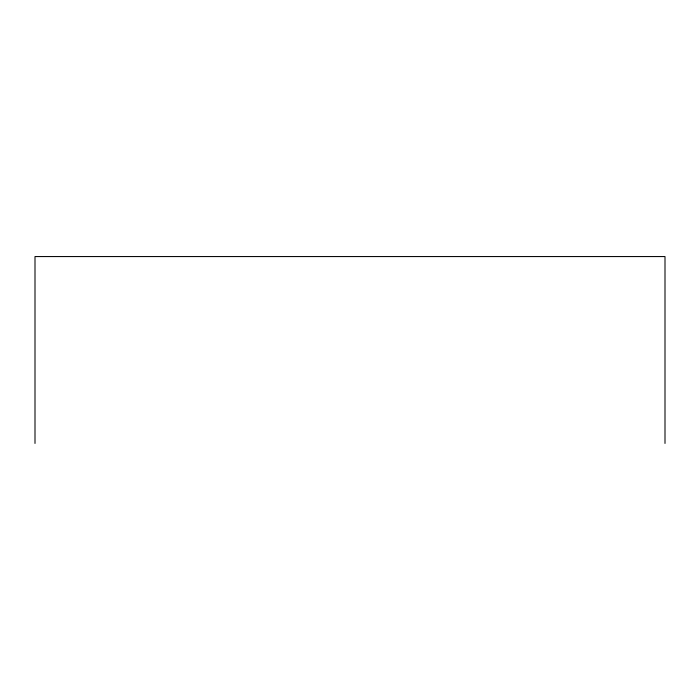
<?xml version="1.0" encoding="UTF-8"?>
<svg xmlns="http://www.w3.org/2000/svg" width="700" height="700" viewBox="0 0 700 700"><rect width="100%" height="100%" fill="white"/><g stroke="black" fill="none" stroke-linecap="round" stroke-linejoin="round"><path stroke-width="1.05" d="M665 443.441L665 256.559L35 256.559L35 443.441"/></g></svg>
